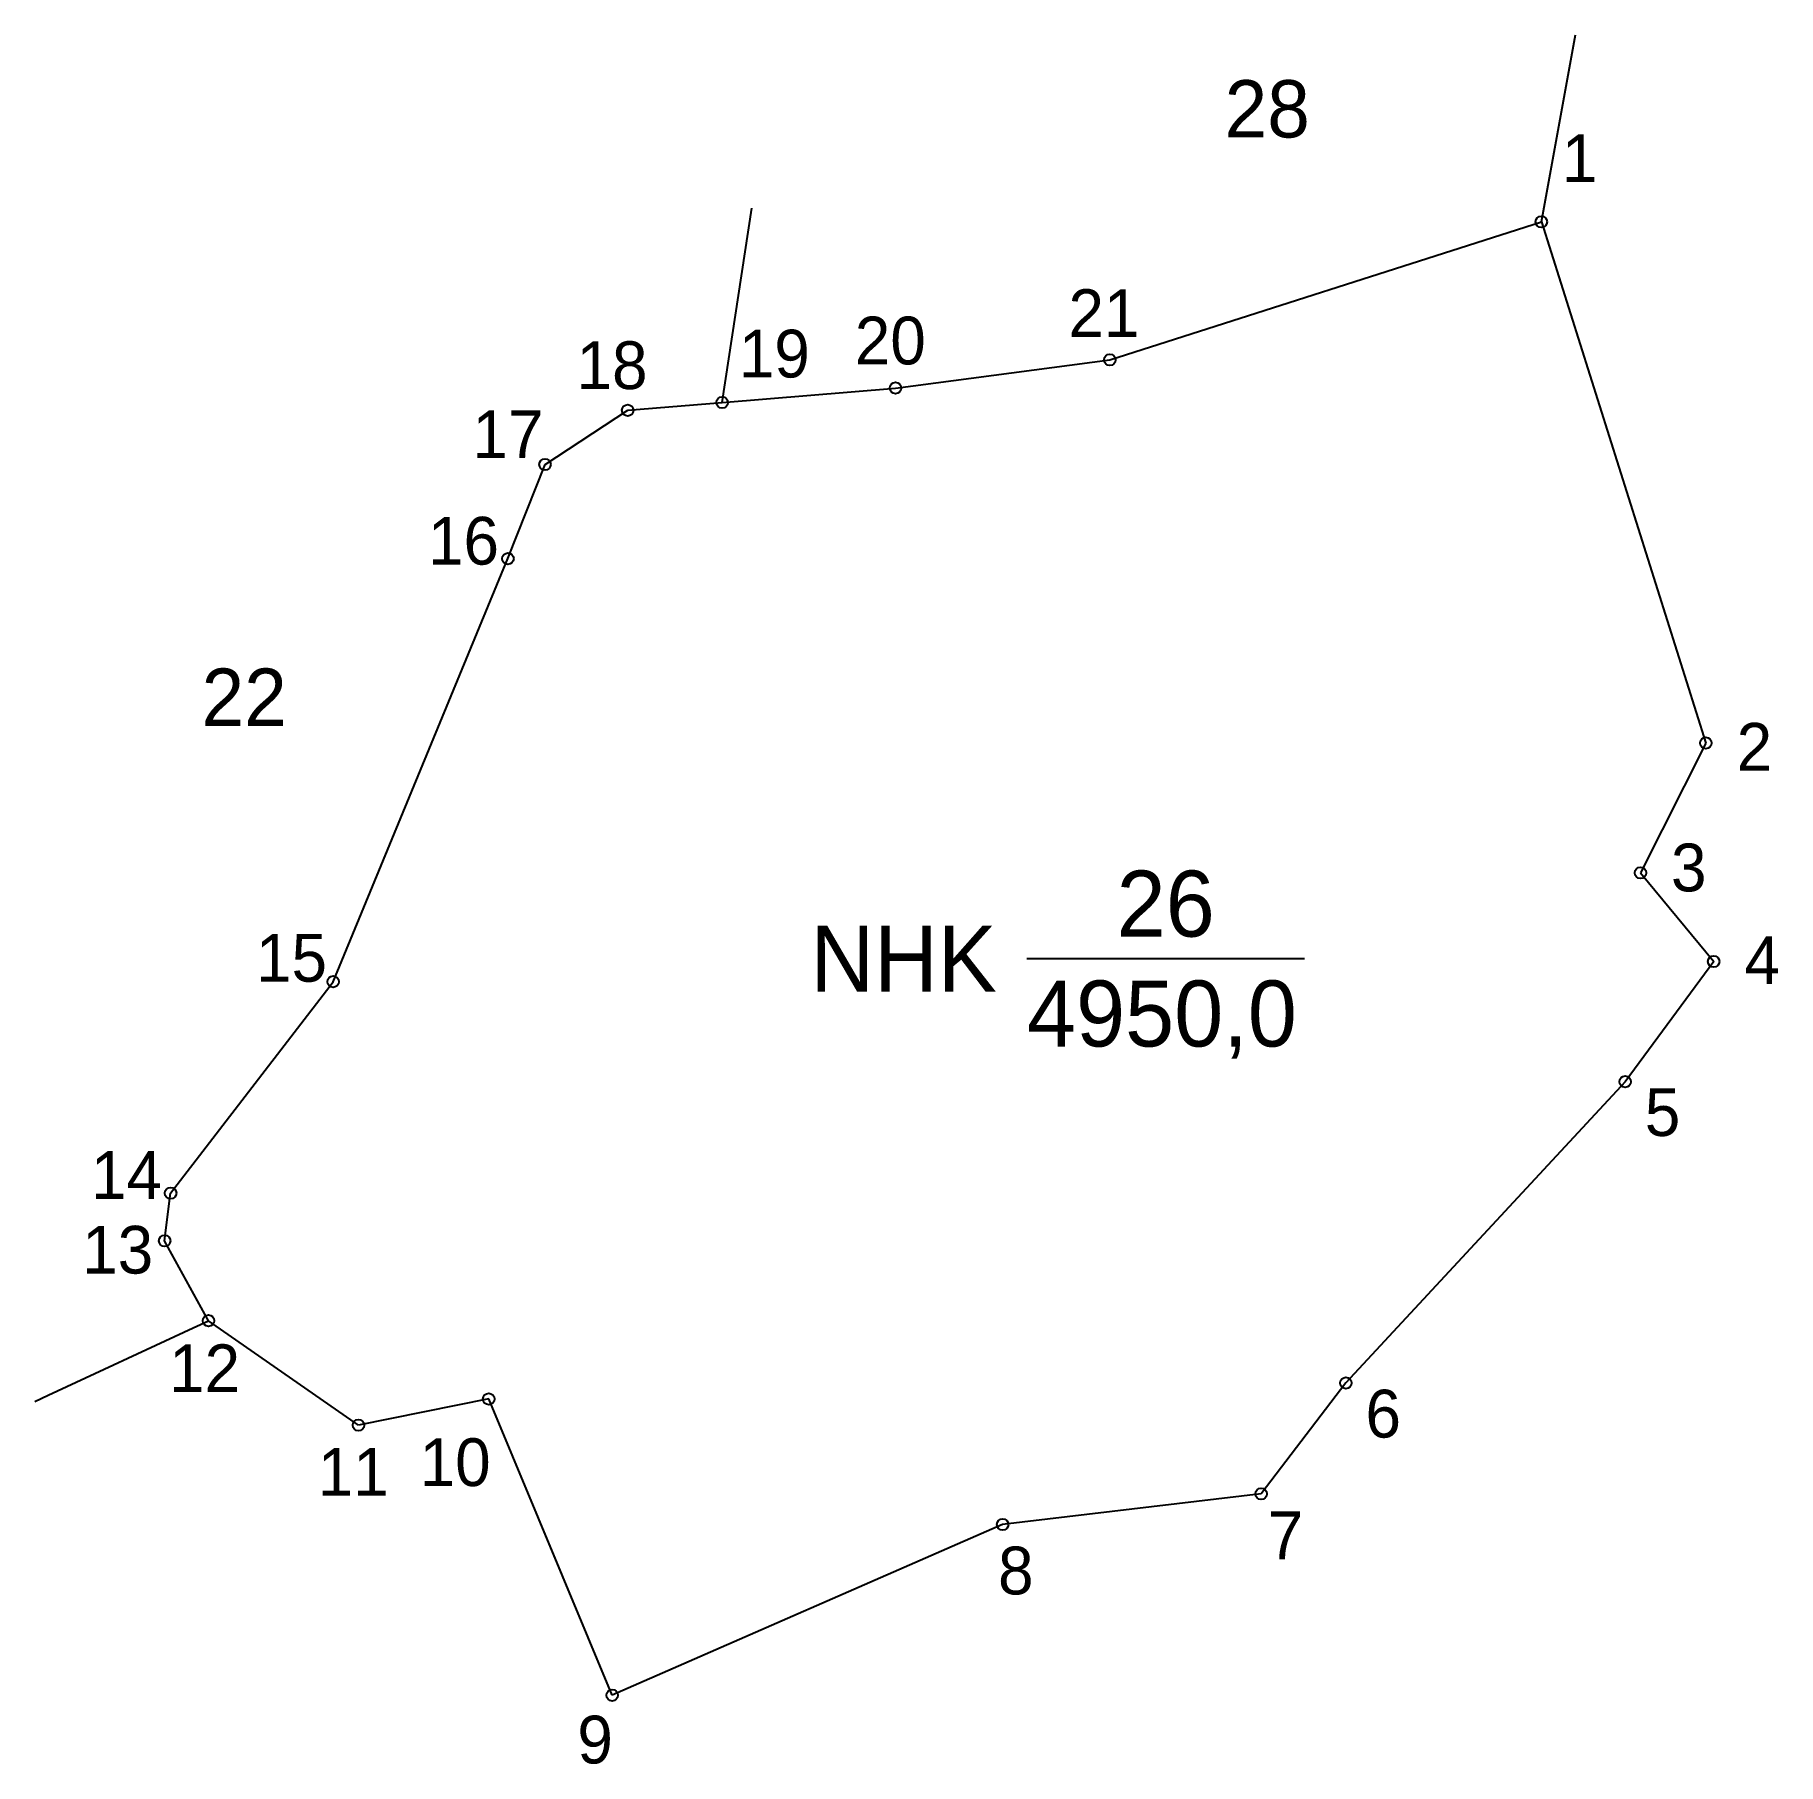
# Model space of a CAD drawing. Extents: x 545452 to 545554, y 1819723 to 1819824.
import ezdxf

# ---------------------------------------------------------------- set-up
doc = ezdxf.new("R2010")
doc.units = 0
for name, color, linetype in [('CanhThua', 7, 'Continuous'), ('MocDinhThua', 7, 'Continuous'), ('NhanDiaChinhThua', 7, 'Continuous'), ('NhanTuCan', 7, 'Continuous'), ('RauThua', 7, 'Continuous'), ('SoHieuDinhThua', 7, 'Continuous')]:
    doc.layers.add(name, color=color, linetype=linetype)

msp = doc.modelspace()

# ---------------------------------------------------------------- linework, layer by layer
at = {"layer": 'CanhThua'}
for p, q in [((545515.13, 1819805.27), (545540.5, 1819813.38)), ((545540.5, 1819813.38), (545550.17, 1819782.74)), ((545502.53, 1819803.61), (545515.13, 1819805.27)), ((545492.34, 1819802.76), (545502.53, 1819803.61)), ((545481.93, 1819799.12), (545486.79, 1819802.3)), ((545486.79, 1819802.3), (545492.34, 1819802.76)), ((545479.75, 1819793.58), (545481.93, 1819799.12)), ((545469.47, 1819768.71), (545479.75, 1819793.58)), ((545550.17, 1819782.74), (545546.33, 1819775.11)), ((545546.33, 1819775.11), (545550.63, 1819769.9)), ((545550.63, 1819769.9), (545545.43, 1819762.83)), ((545459.92, 1819756.28), (545469.47, 1819768.71)), ((545545.43, 1819762.83), (545529.01, 1819745.12)), ((545459.57, 1819753.48), (545459.92, 1819756.28)), ((545462.15, 1819748.78), (545459.57, 1819753.48)), ((545470.96, 1819742.64), (545462.15, 1819748.78)), ((545529.01, 1819745.12), (545524.03, 1819738.6)), ((545478.62, 1819744.18), (545470.96, 1819742.64)), ((545485.88, 1819726.76), (545478.62, 1819744.18)), ((545524.03, 1819738.6), (545508.83, 1819736.8)), ((545508.83, 1819736.8), (545485.88, 1819726.76))]:
    msp.add_line(p, q, dxfattribs=at)
at = {"layer": 'MocDinhThua'}
for centre in [(545540.5, 1819813.38), (545515.13, 1819805.27), (545502.53, 1819803.61), (545486.79, 1819802.3), (545492.34, 1819802.76), (545481.93, 1819799.12), (545479.75, 1819793.58), (545550.17, 1819782.74), (545546.33, 1819775.11), (545550.63, 1819769.9), (545469.47, 1819768.71), (545545.43, 1819762.83), (545459.92, 1819756.28), (545459.57, 1819753.48), (545462.15, 1819748.78), (545529.01, 1819745.12), (545478.62, 1819744.18), (545470.96, 1819742.64), (545524.03, 1819738.6), (545508.83, 1819736.8), (545485.88, 1819726.76)]:
    msp.add_circle(centre, 0.337, dxfattribs=at)
at = {"layer": 'NhanDiaChinhThua'}
msp.add_line((545510.26, 1819770.07), (545526.57, 1819770.07), dxfattribs=at)
at = {"layer": 'RauThua'}
for p, q in [((545540.5, 1819813.38), (545542.51, 1819824.37)), ((545492.34, 1819802.76), (545494.09, 1819814.18)), ((545452.73, 1819744.41), (545461.25, 1819748.36)), ((545461.25, 1819748.36), (545462.15, 1819748.78)), ((545451.94, 1819744.04), (545452.73, 1819744.41))]:
    msp.add_line(p, q, dxfattribs=at)

# ---------------------------------------------------------------- texts
at = {"layer": 'NhanDiaChinhThua'}
for s, p in [('26', (545515.53, 1819771.36)), ('NHK', (545497.53, 1819768.13)), ('4950,0', (545510.26, 1819764.9))]:
    msp.add_text(s, height=3.88, dxfattribs=at).set_placement(p)
at = {"layer": 'NhanTuCan'}
for s, p in [('28', (545521.88, 1819818.34)), ('22', (545461.74, 1819783.75))]:
    msp.add_text(s, height=3.369, dxfattribs=at).set_placement(p)
at = {"layer": 'SoHieuDinhThua'}
for s, height, p in [('1', 2.81, (545541.71, 1819815.72)), ('21', 2.807, (545512.7, 1819806.61)), ('20', 2.807, (545500.14, 1819805)), ('18', 2.807, (545483.78, 1819803.55)), ('19', 2.807, (545493.32, 1819804.23)), ('17', 2.807, (545477.66, 1819799.49)), ('16', 2.807, (545475.05, 1819793.23)), ('2', 2.81, (545551.98, 1819781.11)), ('3', 2.81, (545548.12, 1819774.02)), ('15', 2.807, (545464.94, 1819768.71)), ('4', 2.81, (545552.44, 1819768.57)), ('5', 2.81, (545546.58, 1819759.64)), ('14', 2.807, (545455.24, 1819755.94)), ('13', 2.807, (545454.72, 1819751.55)), ('12', 2.807, (545459.83, 1819744.58)), ('6', 2.81, (545530.16, 1819741.91)), ('10', 2.807, (545474.56, 1819739.06)), ('11', 2.807, (545468.57, 1819738.49)), ('7', 2.81, (545524.42, 1819734.76)), ('8', 2.81, (545508.56, 1819732.69)), ('9', 2.81, (545483.83, 1819722.75))]:
    msp.add_text(s, height=height, dxfattribs=at).set_placement(p)

doc.saveas('drawing.dxf')
